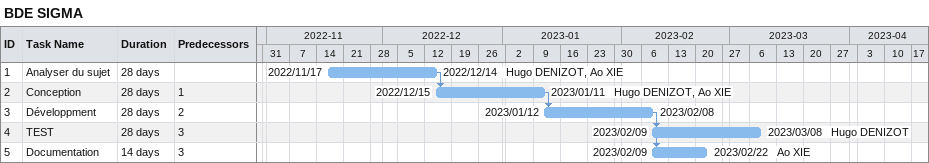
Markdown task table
BDE SIGMA

| ID | Task | Duration | Start | Finish | Predecessors | Resources |
|---|---|---|---|---|---|---|
| 1 | Analyser du sujet | 28d | 2022-11-17 | 2022-12-14 |  | Hugo DENIZOT, Ao XIE |
| 2 | Conception | 28d | 2022-12-15 | 2023-01-11 | 1 | Hugo DENIZOT, Ao XIE |
| 3 | Développment | 28d | 2023-01-12 | 2023-02-08 | 2 |  |
| 4 | TEST | 28d | 2023-02-09 | 2023-03-08 | 3 | Hugo DENIZOT |
| 5 | Documentation | 14d | 2023-02-09 | 2023-02-22 | 3 | Ao XIE |
